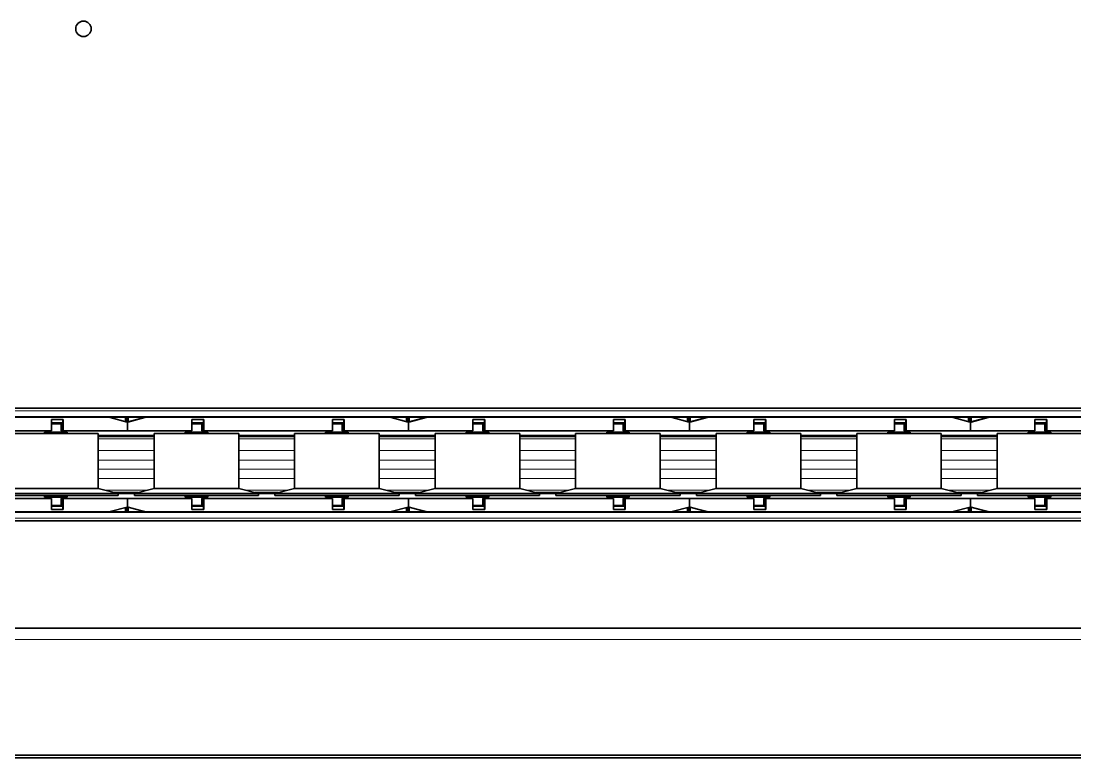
# Model space of a CAD drawing. Header units: inches. Extents: x 185496 to 352137, y 107182 to 179410.
# Drawn here: x 244592 to 244965.6, y 154824 to 155085.2 of the extents above; entities that cross this region are included whole.
import ezdxf

# ---------------------------------------------------------------- set-up
doc = ezdxf.new("R2010")
doc.units = ezdxf.units.IN
doc.header["$MEASUREMENT"] = 0

# ---------------------------------------------------------------- blocks, each defined once
blk = doc.blocks.new('liaojia')
at = {"color": 7, "lineweight": 35}
for p, q in [((800186.27, -280753.72), (800186.27, -279353.72)), ((800187.27, -280753.72), (800187.27, -279353.72)), ((800186.27, -280708.72), (800186.27, -279398.72)), ((800063.27, -279446.99), (800063.27, -280642.43)), ((800066.47, -279446.92), (800066.47, -280642.36)), ((800063.27, -279449.31), (800063.27, -280642.59)), ((800141.27, -280708.72), (800141.27, -279448.77)), ((800103.27, -279464.13), (800103.27, -280642.43))]:
    blk.add_line(p, q, dxfattribs=at)
at = {"color": 7, "lineweight": 13}
for p, q in [((800064.27, -279446.91), (800064.27, -280642.34)), ((800066.27, -279446.91), (800066.27, -280642.34)), ((800145.27, -280708.72), (800145.27, -279448.77)), ((800100.27, -279465.13), (800100.27, -280642.34)), ((800102.27, -279465.13), (800102.27, -280642.34))]:
    blk.add_line(p, q, dxfattribs=at)
at = {"color": 7, "lineweight": 35, "ltscale": 0.212965}
for p, q in [((800066.47, -280051.84), (800066.47, -280137.03)), ((800100.07, -280137.03), (800100.07, -280051.84)), ((800066.47, -280151.46), (800066.47, -280236.65)), ((800100.07, -280236.65), (800100.07, -280151.46)), ((800066.47, -280251.08), (800066.47, -280336.27)), ((800100.07, -280336.27), (800100.07, -280251.08)), ((800066.47, -280350.7), (800066.47, -280435.89)), ((800100.07, -280435.89), (800100.07, -280350.7)), ((800066.47, -280450.32), (800066.47, -280535.51)), ((800100.07, -280535.51), (800100.07, -280450.32))]:
    blk.add_line(p, q, dxfattribs=at)
at = {"color": 7, "lineweight": 35, "ltscale": 0.114064}
for p, q in [((800071.27, -280071.62), (800071.27, -280117.25)), ((800095.27, -280117.25), (800095.27, -280071.62)), ((800071.27, -280171.24), (800071.27, -280216.87)), ((800095.27, -280216.87), (800095.27, -280171.24)), ((800071.27, -280270.86), (800071.27, -280316.49)), ((800095.27, -280316.49), (800095.27, -280270.86)), ((800071.27, -280370.48), (800071.27, -280416.11)), ((800095.27, -280416.11), (800095.27, -280370.48)), ((800071.27, -280470.1), (800071.27, -280515.73)), ((800095.27, -280515.73), (800095.27, -280470.1))]:
    blk.add_line(p, q, dxfattribs=at)
at = {"color": 7, "lineweight": 35, "ltscale": 0.050206}
for p, q in [((800093.47, -280117.9), (800093.47, -280097.82)), ((800094.27, -280117.9), (800094.27, -280097.82)), ((800093.47, -280217.52), (800093.47, -280197.44)), ((800094.27, -280217.52), (800094.27, -280197.44)), ((800093.47, -280317.14), (800093.47, -280297.06)), ((800094.27, -280317.14), (800094.27, -280297.06)), ((800093.47, -280416.76), (800093.47, -280396.67)), ((800094.27, -280416.76), (800094.27, -280396.67))]:
    blk.add_line(p, q, dxfattribs=at)
at = {"color": 7, "lineweight": 35, "ltscale": 0.034232}
for p, q in [((800072.27, -280104.82), (800072.27, -280118.51)), ((800091.73, -280118.51), (800091.73, -280104.82)), ((800072.27, -280154.63), (800072.27, -280168.32)), ((800091.73, -280168.32), (800091.73, -280154.63)), ((800072.27, -280204.44), (800072.27, -280218.13)), ((800091.73, -280218.13), (800091.73, -280204.44)), ((800072.27, -280254.25), (800072.27, -280267.94)), ((800091.73, -280267.94), (800091.73, -280254.25)), ((800072.27, -280304.06), (800072.27, -280317.75)), ((800091.73, -280317.75), (800091.73, -280304.06)), ((800072.27, -280353.87), (800072.27, -280367.56)), ((800091.73, -280367.56), (800091.73, -280353.87)), ((800072.27, -280403.67), (800072.27, -280417.37)), ((800091.73, -280417.37), (800091.73, -280403.67)), ((800072.27, -280453.48), (800072.27, -280467.18)), ((800091.73, -280467.18), (800091.73, -280453.48))]:
    blk.add_line(p, q, dxfattribs=at)
at = {"color": 7, "lineweight": 35, "ltscale": 0.009128}
for p, q in [((800071.77, -280115.82), (800071.77, -280119.47)), ((800094.77, -280119.47), (800094.77, -280115.82)), ((800071.77, -280169.28), (800071.77, -280165.63)), ((800094.77, -280165.63), (800094.77, -280169.28)), ((800071.77, -280268.9), (800071.77, -280265.25)), ((800094.77, -280265.25), (800094.77, -280268.9)), ((800071.77, -280368.52), (800071.77, -280364.87)), ((800094.77, -280364.87), (800094.77, -280368.52))]:
    blk.add_line(p, q, dxfattribs=at)
at = {"color": 7, "lineweight": 35, "ltscale": 0.00125}
for p, q in [((800072.27, -280115.82), (800071.77, -280115.82)), ((800094.77, -280115.82), (800094.27, -280115.82)), ((800071.77, -280117.82), (800071.27, -280117.82)), ((800095.27, -280117.82), (800094.77, -280117.82)), ((800071.77, -280121.82), (800071.27, -280121.82)), ((800095.27, -280121.82), (800094.77, -280121.82)), ((800072.27, -280123.82), (800071.77, -280123.82)), ((800094.77, -280123.82), (800094.27, -280123.82)), ((800071.77, -280167.63), (800071.27, -280167.63)), ((800072.27, -280165.63), (800071.77, -280165.63)), ((800094.77, -280165.63), (800094.27, -280165.63)), ((800095.27, -280167.63), (800094.77, -280167.63)), ((800071.77, -280171.63), (800071.27, -280171.63)), ((800095.27, -280171.63), (800094.77, -280171.63)), ((800072.27, -280173.63), (800071.77, -280173.63)), ((800094.77, -280173.63), (800094.27, -280173.63)), ((800072.27, -280215.44), (800071.77, -280215.44)), ((800094.77, -280215.44), (800094.27, -280215.44)), ((800071.77, -280217.44), (800071.27, -280217.44)), ((800095.27, -280217.44), (800094.77, -280217.44)), ((800071.77, -280221.44), (800071.27, -280221.44)), ((800072.27, -280223.44), (800071.77, -280223.44)), ((800094.77, -280223.44), (800094.27, -280223.44)), ((800095.27, -280221.44), (800094.77, -280221.44)), ((800072.27, -280265.25), (800071.77, -280265.25)), ((800094.77, -280265.25), (800094.27, -280265.25)), ((800071.77, -280267.25), (800071.27, -280267.25)), ((800095.27, -280267.25), (800094.77, -280267.25)), ((800071.77, -280271.25), (800071.27, -280271.25)), ((800095.27, -280271.25), (800094.77, -280271.25)), ((800072.27, -280273.25), (800071.77, -280273.25)), ((800094.77, -280273.25), (800094.27, -280273.25)), ((800071.77, -280317.06), (800071.27, -280317.06)), ((800072.27, -280315.06), (800071.77, -280315.06)), ((800094.77, -280315.06), (800094.27, -280315.06)), ((800095.27, -280317.06), (800094.77, -280317.06)), ((800071.77, -280321.06), (800071.27, -280321.06)), ((800095.27, -280321.06), (800094.77, -280321.06)), ((800072.27, -280323.06), (800071.77, -280323.06)), ((800094.77, -280323.06), (800094.27, -280323.06)), ((800072.27, -280364.87), (800071.77, -280364.87)), ((800094.77, -280364.87), (800094.27, -280364.87)), ((800071.77, -280366.87), (800071.27, -280366.87)), ((800095.27, -280366.87), (800094.77, -280366.87)), ((800071.77, -280370.87), (800071.27, -280370.87)), ((800072.27, -280372.87), (800071.77, -280372.87)), ((800094.77, -280372.87), (800094.27, -280372.87)), ((800095.27, -280370.87), (800094.77, -280370.87)), ((800072.27, -280414.67), (800071.77, -280414.67)), ((800094.77, -280414.67), (800094.27, -280414.67)), ((800071.77, -280416.67), (800071.27, -280416.67)), ((800095.27, -280416.67), (800094.77, -280416.67)), ((800071.77, -280420.67), (800071.27, -280420.67)), ((800095.27, -280420.67), (800094.77, -280420.67)), ((800072.27, -280422.67), (800071.77, -280422.67)), ((800094.77, -280422.67), (800094.27, -280422.67)), ((800071.77, -280466.48), (800071.27, -280466.48)), ((800072.27, -280464.48), (800071.77, -280464.48)), ((800094.77, -280464.48), (800094.27, -280464.48)), ((800095.27, -280466.48), (800094.77, -280466.48)), ((800071.77, -280470.48), (800071.27, -280470.48)), ((800095.27, -280470.48), (800094.77, -280470.48)), ((800072.27, -280472.48), (800071.77, -280472.48)), ((800094.77, -280472.48), (800094.27, -280472.48))]:
    blk.add_line(p, q, dxfattribs=at)
at = {"color": 7, "lineweight": 35, "ltscale": 0.01046}
for p, q in [((800067.31, -280121.43), (800067.31, -280117.25)), ((800099.24, -280117.25), (800099.24, -280121.43)), ((800067.31, -280171.24), (800067.31, -280167.06)), ((800099.24, -280167.06), (800099.24, -280171.24)), ((800067.31, -280221.05), (800067.31, -280216.87)), ((800099.24, -280216.87), (800099.24, -280221.05)), ((800067.31, -280270.86), (800067.31, -280266.68)), ((800099.24, -280266.68), (800099.24, -280270.86)), ((800067.31, -280320.67), (800067.31, -280316.49)), ((800099.24, -280316.49), (800099.24, -280320.67)), ((800067.31, -280370.48), (800067.31, -280366.3)), ((800099.24, -280366.3), (800099.24, -280370.48)), ((800067.31, -280420.29), (800067.31, -280416.11)), ((800099.24, -280416.11), (800099.24, -280420.29)), ((800067.31, -280470.1), (800067.31, -280465.92)), ((800099.24, -280465.92), (800099.24, -280470.1))]:
    blk.add_line(p, q, dxfattribs=at)
at = {"color": 7, "lineweight": 35, "ltscale": 0.009914}
for p, q in [((800067.31, -280117.25), (800071.27, -280117.25)), ((800095.27, -280117.25), (800099.24, -280117.25)), ((800071.27, -280121.43), (800067.31, -280121.43)), ((800099.24, -280121.43), (800095.27, -280121.43)), ((800067.31, -280167.06), (800071.27, -280167.06)), ((800095.27, -280167.06), (800099.24, -280167.06)), ((800071.27, -280171.24), (800067.31, -280171.24)), ((800099.24, -280171.24), (800095.27, -280171.24)), ((800067.31, -280216.87), (800071.27, -280216.87)), ((800095.27, -280216.87), (800099.24, -280216.87)), ((800071.27, -280221.05), (800067.31, -280221.05)), ((800099.24, -280221.05), (800095.27, -280221.05)), ((800067.31, -280266.68), (800071.27, -280266.68)), ((800095.27, -280266.68), (800099.24, -280266.68)), ((800071.27, -280270.86), (800067.31, -280270.86)), ((800099.24, -280270.86), (800095.27, -280270.86)), ((800067.31, -280316.49), (800071.27, -280316.49)), ((800095.27, -280316.49), (800099.24, -280316.49)), ((800071.27, -280320.67), (800067.31, -280320.67)), ((800099.24, -280320.67), (800095.27, -280320.67)), ((800067.31, -280366.3), (800071.27, -280366.3)), ((800095.27, -280366.3), (800099.24, -280366.3)), ((800071.27, -280370.48), (800067.31, -280370.48)), ((800099.24, -280370.48), (800095.27, -280370.48)), ((800067.31, -280416.11), (800071.27, -280416.11)), ((800095.27, -280416.11), (800099.24, -280416.11)), ((800071.27, -280420.29), (800067.31, -280420.29)), ((800099.24, -280420.29), (800095.27, -280420.29)), ((800067.31, -280465.92), (800071.27, -280465.92)), ((800095.27, -280465.92), (800099.24, -280465.92)), ((800071.27, -280470.1), (800067.31, -280470.1)), ((800099.24, -280470.1), (800095.27, -280470.1))]:
    blk.add_line(p, q, dxfattribs=at)
at = {"color": 7, "lineweight": 35, "ltscale": 0.002965}
for p, q in [((800068.47, -280117.47), (800067.31, -280117.25)), ((800099.24, -280117.25), (800098.07, -280117.47)), ((800068.47, -280167.28), (800067.31, -280167.06)), ((800099.24, -280167.06), (800098.07, -280167.28)), ((800068.47, -280217.09), (800067.31, -280216.87)), ((800099.24, -280216.87), (800098.07, -280217.09)), ((800068.47, -280266.9), (800067.31, -280266.68)), ((800099.24, -280266.68), (800098.07, -280266.9)), ((800068.47, -280316.71), (800067.31, -280316.49)), ((800099.24, -280316.49), (800098.07, -280316.71)), ((800068.47, -280366.52), (800067.31, -280366.3)), ((800099.24, -280366.3), (800098.07, -280366.52)), ((800068.47, -280416.33), (800067.31, -280416.11)), ((800099.24, -280416.11), (800098.07, -280416.33)), ((800068.47, -280466.14), (800067.31, -280465.92)), ((800099.24, -280465.92), (800098.07, -280466.14))]:
    blk.add_line(p, q, dxfattribs=at)
at = {"color": 7, "lineweight": 35, "ltscale": 0.007}
for p, q in [((800068.47, -280117.47), (800071.27, -280117.47)), ((800098.07, -280117.47), (800095.27, -280117.47)), ((800068.47, -280167.28), (800071.27, -280167.28)), ((800095.27, -280167.28), (800098.07, -280167.28)), ((800068.47, -280217.09), (800071.27, -280217.09)), ((800098.07, -280217.09), (800095.27, -280217.09)), ((800068.47, -280266.9), (800071.27, -280266.9)), ((800095.27, -280266.9), (800098.07, -280266.9)), ((800068.47, -280316.71), (800071.27, -280316.71)), ((800098.07, -280316.71), (800095.27, -280316.71)), ((800068.47, -280366.52), (800071.27, -280366.52)), ((800095.27, -280366.52), (800098.07, -280366.52)), ((800068.47, -280416.33), (800071.27, -280416.33)), ((800098.07, -280416.33), (800095.27, -280416.33)), ((800068.47, -280466.14), (800071.27, -280466.14)), ((800095.27, -280466.14), (800098.07, -280466.14))]:
    blk.add_line(p, q, dxfattribs=at)
at = {"color": 7, "lineweight": 35, "ltscale": 0.009915}
for p, q in [((800068.47, -280121.43), (800068.47, -280117.47)), ((800098.07, -280117.47), (800098.07, -280121.43)), ((800068.47, -280167.28), (800068.47, -280171.24)), ((800098.07, -280171.24), (800098.07, -280167.28)), ((800068.47, -280221.05), (800068.47, -280217.09)), ((800098.07, -280217.09), (800098.07, -280221.05)), ((800068.47, -280266.9), (800068.47, -280270.86)), ((800098.07, -280270.86), (800098.07, -280266.9)), ((800068.47, -280320.67), (800068.47, -280316.71)), ((800098.07, -280316.71), (800098.07, -280320.67)), ((800068.47, -280366.52), (800068.47, -280370.48)), ((800098.07, -280370.48), (800098.07, -280366.52)), ((800068.47, -280420.29), (800068.47, -280416.33)), ((800098.07, -280416.33), (800098.07, -280420.29)), ((800068.47, -280466.14), (800068.47, -280470.1)), ((800098.07, -280470.1), (800098.07, -280466.14))]:
    blk.add_line(p, q, dxfattribs=at)
at = {"color": 7, "lineweight": 35, "ltscale": 0.000749969}
for p, q in [((800068.47, -280117.93), (800068.77, -280117.93)), ((800097.77, -280117.93), (800098.07, -280117.93)), ((800068.77, -280167.74), (800068.47, -280167.74)), ((800097.77, -280167.74), (800098.07, -280167.74)), ((800068.47, -280217.55), (800068.77, -280217.55)), ((800097.77, -280217.55), (800098.07, -280217.55)), ((800068.77, -280267.36), (800068.47, -280267.36)), ((800097.77, -280267.36), (800098.07, -280267.36)), ((800068.47, -280317.17), (800068.77, -280317.17)), ((800097.77, -280317.17), (800098.07, -280317.17)), ((800068.77, -280366.98), (800068.47, -280366.98)), ((800097.77, -280366.98), (800098.07, -280366.98)), ((800068.47, -280416.79), (800068.77, -280416.79)), ((800097.77, -280416.79), (800098.07, -280416.79)), ((800068.77, -280466.59), (800068.47, -280466.59)), ((800097.77, -280466.59), (800098.07, -280466.59))]:
    blk.add_line(p, q, dxfattribs=at)
at = {"color": 7, "lineweight": 35, "ltscale": 0.00625}
for p, q in [((800071.27, -280117.93), (800068.77, -280117.93)), ((800097.77, -280117.93), (800095.27, -280117.93)), ((800071.27, -280167.74), (800068.77, -280167.74)), ((800097.77, -280167.74), (800095.27, -280167.74)), ((800071.27, -280217.55), (800068.77, -280217.55)), ((800097.77, -280217.55), (800095.27, -280217.55)), ((800071.27, -280267.36), (800068.77, -280267.36)), ((800097.77, -280267.36), (800095.27, -280267.36)), ((800071.27, -280317.17), (800068.77, -280317.17)), ((800097.77, -280317.17), (800095.27, -280317.17)), ((800071.27, -280366.98), (800068.77, -280366.98)), ((800097.77, -280366.98), (800095.27, -280366.98)), ((800071.27, -280416.79), (800068.77, -280416.79)), ((800097.77, -280416.79), (800095.27, -280416.79)), ((800071.27, -280466.59), (800068.77, -280466.59)), ((800097.77, -280466.59), (800095.27, -280466.59))]:
    blk.add_line(p, q, dxfattribs=at)
at = {"color": 7, "lineweight": 35, "ltscale": 0.004289}
for p, q in [((800068.77, -280119.64), (800068.77, -280117.93)), ((800097.77, -280117.93), (800097.77, -280119.64)), ((800068.77, -280169.45), (800068.77, -280167.74)), ((800097.77, -280167.74), (800097.77, -280169.45)), ((800068.77, -280219.26), (800068.77, -280217.55)), ((800097.77, -280217.55), (800097.77, -280219.26)), ((800068.77, -280269.07), (800068.77, -280267.36)), ((800097.77, -280267.36), (800097.77, -280269.07)), ((800068.77, -280318.88), (800068.77, -280317.17)), ((800097.77, -280317.17), (800097.77, -280318.88)), ((800068.77, -280368.69), (800068.77, -280366.98)), ((800097.77, -280366.98), (800097.77, -280368.69)), ((800068.77, -280418.5), (800068.77, -280416.79)), ((800097.77, -280416.79), (800097.77, -280418.5)), ((800068.77, -280468.31), (800068.77, -280466.59)), ((800097.77, -280466.59), (800097.77, -280468.31))]:
    blk.add_line(p, q, dxfattribs=at)
at = {"color": 7, "lineweight": 35, "ltscale": 0.004478}
for p, q in [((800068.77, -280121.43), (800068.77, -280119.64)), ((800097.77, -280119.64), (800097.77, -280121.43)), ((800068.77, -280171.24), (800068.77, -280169.45)), ((800097.77, -280169.45), (800097.77, -280171.24)), ((800068.77, -280221.05), (800068.77, -280219.26)), ((800097.77, -280219.26), (800097.77, -280221.05)), ((800068.77, -280270.86), (800068.77, -280269.07)), ((800097.77, -280269.07), (800097.77, -280270.86)), ((800068.77, -280320.67), (800068.77, -280318.88)), ((800097.77, -280318.88), (800097.77, -280320.67)), ((800068.77, -280370.48), (800068.77, -280368.69)), ((800097.77, -280368.69), (800097.77, -280370.48)), ((800068.77, -280420.29), (800068.77, -280418.5)), ((800097.77, -280418.5), (800097.77, -280420.29)), ((800068.77, -280470.1), (800068.77, -280468.31)), ((800097.77, -280468.31), (800097.77, -280470.1))]:
    blk.add_line(p, q, dxfattribs=at)
at = {"color": 7, "lineweight": 35, "ltscale": 0.000555229}
for p, q in [((800071.27, -280117.25), (800071.27, -280117.47)), ((800095.27, -280117.47), (800095.27, -280117.25)), ((800071.27, -280266.68), (800071.27, -280266.9)), ((800095.27, -280266.9), (800095.27, -280266.68)), ((800071.27, -280316.49), (800071.27, -280316.71)), ((800095.27, -280316.71), (800095.27, -280316.49)), ((800071.27, -280416.11), (800071.27, -280416.33)), ((800095.27, -280416.33), (800095.27, -280416.11)), ((800071.27, -280465.92), (800071.27, -280466.14)), ((800095.27, -280466.14), (800095.27, -280465.92))]:
    blk.add_line(p, q, dxfattribs=at)
at = {"color": 7, "lineweight": 35, "ltscale": 0.001138}
for p, q in [((800071.27, -280117.47), (800071.27, -280117.93)), ((800095.27, -280117.93), (800095.27, -280117.47)), ((800071.27, -280167.28), (800071.27, -280167.74)), ((800095.27, -280167.74), (800095.27, -280167.28)), ((800071.27, -280217.09), (800071.27, -280217.55)), ((800095.27, -280217.55), (800095.27, -280217.09)), ((800071.27, -280266.9), (800071.27, -280267.36)), ((800095.27, -280267.36), (800095.27, -280266.9)), ((800071.27, -280316.71), (800071.27, -280317.17)), ((800095.27, -280317.17), (800095.27, -280316.71)), ((800071.27, -280366.52), (800071.27, -280366.98)), ((800095.27, -280366.98), (800095.27, -280366.52)), ((800071.27, -280416.33), (800071.27, -280416.79)), ((800095.27, -280416.79), (800095.27, -280416.33)), ((800071.27, -280466.14), (800071.27, -280466.59)), ((800095.27, -280466.59), (800095.27, -280466.14))]:
    blk.add_line(p, q, dxfattribs=at)
at = {"color": 7, "lineweight": 35, "ltscale": 0.010872}
for p, q in [((800071.77, -280119.47), (800071.77, -280123.82)), ((800094.77, -280123.82), (800094.77, -280119.47)), ((800071.77, -280173.63), (800071.77, -280169.28)), ((800094.77, -280169.28), (800094.77, -280173.63)), ((800071.77, -280219.09), (800071.77, -280223.44)), ((800094.77, -280223.44), (800094.77, -280219.09)), ((800071.77, -280273.25), (800071.77, -280268.9)), ((800094.77, -280268.9), (800094.77, -280273.25)), ((800071.77, -280318.71), (800071.77, -280323.06)), ((800094.77, -280323.06), (800094.77, -280318.71)), ((800071.77, -280372.87), (800071.77, -280368.52)), ((800094.77, -280368.52), (800094.77, -280372.87)), ((800071.77, -280418.33), (800071.77, -280422.67)), ((800094.77, -280422.67), (800094.77, -280418.33)), ((800071.77, -280472.48), (800071.77, -280468.14)), ((800094.77, -280468.14), (800094.77, -280472.48))]:
    blk.add_line(p, q, dxfattribs=at)
at = {"color": 7, "lineweight": 35, "ltscale": 0.040768}
for p, q in [((800072.27, -280134.82), (800072.27, -280118.51)), ((800091.73, -280134.82), (800091.73, -280118.51)), ((800072.27, -280168.32), (800072.27, -280184.63)), ((800091.73, -280184.63), (800091.73, -280168.32)), ((800072.27, -280218.13), (800072.27, -280234.44)), ((800091.73, -280234.44), (800091.73, -280218.13)), ((800072.27, -280267.94), (800072.27, -280284.25)), ((800091.73, -280284.25), (800091.73, -280267.94)), ((800072.27, -280317.75), (800072.27, -280334.06)), ((800091.73, -280334.06), (800091.73, -280317.75)), ((800072.27, -280367.56), (800072.27, -280383.87)), ((800091.73, -280383.87), (800091.73, -280367.56)), ((800072.27, -280433.67), (800072.27, -280417.37)), ((800091.73, -280433.67), (800091.73, -280417.37)), ((800072.27, -280483.48), (800072.27, -280467.18)), ((800091.73, -280483.48), (800091.73, -280467.18))]:
    blk.add_line(p, q, dxfattribs=at)
at = {"color": 7, "lineweight": 35, "ltscale": 0.059794}
for p, q in [((800093.47, -280141.82), (800093.47, -280117.9)), ((800094.27, -280141.82), (800094.27, -280117.9)), ((800093.47, -280241.44), (800093.47, -280217.52)), ((800094.27, -280241.44), (800094.27, -280217.52)), ((800093.47, -280341.06), (800093.47, -280317.14)), ((800094.27, -280341.06), (800094.27, -280317.14)), ((800093.47, -280440.67), (800093.47, -280416.76)), ((800094.27, -280440.67), (800094.27, -280416.76))]:
    blk.add_line(p, q, dxfattribs=at)
at = {"color": 7, "lineweight": 35, "ltscale": 0.057032}
for p, q in [((800071.27, -280121.43), (800071.27, -280144.25)), ((800095.27, -280144.25), (800095.27, -280121.43)), ((800071.27, -280144.25), (800071.27, -280167.06)), ((800095.27, -280167.06), (800095.27, -280144.25)), ((800071.27, -280221.05), (800071.27, -280243.87)), ((800095.27, -280243.87), (800095.27, -280221.05)), ((800071.27, -280243.87), (800071.27, -280266.68)), ((800095.27, -280266.68), (800095.27, -280243.87)), ((800071.27, -280320.67), (800071.27, -280343.49)), ((800095.27, -280343.49), (800095.27, -280320.67)), ((800071.27, -280343.49), (800071.27, -280366.3)), ((800095.27, -280366.3), (800095.27, -280343.49)), ((800071.27, -280420.29), (800071.27, -280443.1)), ((800095.27, -280443.1), (800095.27, -280420.29)), ((800071.27, -280443.1), (800071.27, -280465.92)), ((800095.27, -280465.92), (800095.27, -280443.1))]:
    blk.add_line(p, q, dxfattribs=at)
at = {"color": 7, "lineweight": 35, "ltscale": 0.048637}
for p, q in [((800091.73, -280134.82), (800072.27, -280134.82)), ((800091.73, -280154.63), (800072.27, -280154.63)), ((800091.73, -280184.63), (800072.27, -280184.63)), ((800091.73, -280204.44), (800072.27, -280204.44)), ((800091.73, -280234.44), (800072.27, -280234.44)), ((800091.73, -280254.25), (800072.27, -280254.25)), ((800091.73, -280284.25), (800072.27, -280284.25)), ((800091.73, -280304.06), (800072.27, -280304.06)), ((800091.73, -280334.06), (800072.27, -280334.06)), ((800091.73, -280353.87), (800072.27, -280353.87)), ((800091.73, -280383.87), (800072.27, -280383.87)), ((800091.73, -280403.67), (800072.27, -280403.67)), ((800091.73, -280433.67), (800072.27, -280433.67)), ((800091.73, -280453.48), (800072.27, -280453.48))]:
    blk.add_line(p, q, dxfattribs=at)
at = {"color": 7, "lineweight": 13, "ltscale": 0.049524}
for p, q in [((800072.87, -280134.82), (800072.87, -280154.63)), ((800074.19, -280134.82), (800074.19, -280154.63)), ((800078.31, -280134.82), (800078.31, -280154.63)), ((800081.67, -280134.82), (800081.67, -280154.63)), ((800084.88, -280134.82), (800084.88, -280154.63)), ((800088.24, -280134.82), (800088.24, -280154.63)), ((800072.87, -280184.63), (800072.87, -280204.44)), ((800074.19, -280184.63), (800074.19, -280204.44)), ((800078.31, -280184.63), (800078.31, -280204.44)), ((800081.67, -280184.63), (800081.67, -280204.44)), ((800084.88, -280184.63), (800084.88, -280204.44)), ((800088.24, -280184.63), (800088.24, -280204.44)), ((800072.87, -280234.44), (800072.87, -280254.25)), ((800074.19, -280234.44), (800074.19, -280254.25)), ((800078.31, -280234.44), (800078.31, -280254.25)), ((800081.67, -280234.44), (800081.67, -280254.25)), ((800084.88, -280234.44), (800084.88, -280254.25)), ((800088.24, -280234.44), (800088.24, -280254.25)), ((800072.87, -280284.25), (800072.87, -280304.06)), ((800074.19, -280284.25), (800074.19, -280304.06)), ((800078.31, -280284.25), (800078.31, -280304.06)), ((800081.67, -280284.25), (800081.67, -280304.06)), ((800084.88, -280284.25), (800084.88, -280304.06)), ((800088.24, -280284.25), (800088.24, -280304.06)), ((800072.87, -280334.06), (800072.87, -280353.87)), ((800074.19, -280334.06), (800074.19, -280353.87)), ((800078.31, -280334.06), (800078.31, -280353.87)), ((800081.67, -280334.06), (800081.67, -280353.87)), ((800084.88, -280334.06), (800084.88, -280353.87)), ((800088.24, -280334.06), (800088.24, -280353.87)), ((800072.87, -280383.87), (800072.87, -280403.67)), ((800074.19, -280383.87), (800074.19, -280403.67)), ((800078.31, -280383.87), (800078.31, -280403.67)), ((800081.67, -280383.87), (800081.67, -280403.67)), ((800084.88, -280383.87), (800084.88, -280403.67)), ((800088.24, -280383.87), (800088.24, -280403.67)), ((800072.87, -280433.67), (800072.87, -280453.48)), ((800074.19, -280433.67), (800074.19, -280453.48)), ((800078.31, -280433.67), (800078.31, -280453.48)), ((800081.67, -280433.67), (800081.67, -280453.48)), ((800084.88, -280433.67), (800084.88, -280453.48)), ((800088.24, -280433.67), (800088.24, -280453.48))]:
    blk.add_line(p, q, dxfattribs=at)
at = {"color": 7, "lineweight": 35, "ltscale": 0.049524}
for p, q in [((800073.37, -280134.82), (800073.37, -280154.63)), ((800073.37, -280184.63), (800073.37, -280204.44)), ((800073.37, -280234.44), (800073.37, -280254.25)), ((800073.37, -280284.25), (800073.37, -280304.06)), ((800073.37, -280334.06), (800073.37, -280353.87)), ((800073.37, -280383.87), (800073.37, -280403.67)), ((800073.37, -280433.67), (800073.37, -280453.48))]:
    blk.add_line(p, q, dxfattribs=at)
at = {"color": 7, "lineweight": 35, "ltscale": 0.018036}
for p, q in [((800091.73, -280134.82), (800093.47, -280141.82)), ((800091.73, -280154.63), (800093.47, -280147.63)), ((800091.73, -280184.63), (800093.47, -280191.63)), ((800091.73, -280204.44), (800093.47, -280197.44)), ((800091.73, -280234.44), (800093.47, -280241.44)), ((800091.73, -280254.25), (800093.47, -280247.25)), ((800091.73, -280284.25), (800093.47, -280291.25)), ((800091.73, -280304.06), (800093.47, -280297.06)), ((800091.73, -280334.06), (800093.47, -280341.06)), ((800091.73, -280353.87), (800093.47, -280346.87)), ((800091.73, -280383.87), (800093.47, -280390.87)), ((800091.73, -280403.67), (800093.47, -280396.67)), ((800091.73, -280433.67), (800093.47, -280440.67)), ((800091.73, -280453.48), (800093.47, -280446.48))]:
    blk.add_line(p, q, dxfattribs=at)
at = {"color": 7, "lineweight": 35, "ltscale": 4.15802e-05}
blk.add_line((800066.47, -280137.03), (800066.47, -280137.05), dxfattribs=at)
at = {"color": 7, "lineweight": 35, "ltscale": 0.015631}
for p, q in [((800066.61, -280138.06), (800068.23, -280144.1)), ((800098.31, -280144.1), (800099.94, -280138.06)), ((800068.23, -280144.39), (800066.61, -280150.43)), ((800099.94, -280150.43), (800098.31, -280144.39)), ((800066.61, -280237.68), (800068.23, -280243.72)), ((800098.31, -280243.72), (800099.94, -280237.68)), ((800068.23, -280244.01), (800066.61, -280250.05)), ((800099.94, -280250.05), (800098.31, -280244.01)), ((800066.61, -280337.3), (800068.23, -280343.34)), ((800098.31, -280343.34), (800099.94, -280337.3)), ((800068.23, -280343.63), (800066.61, -280349.67)), ((800099.94, -280349.67), (800098.31, -280343.63)), ((800066.61, -280436.92), (800068.23, -280442.96)), ((800098.31, -280442.96), (800099.94, -280436.92)), ((800068.23, -280443.25), (800066.61, -280449.29)), ((800099.94, -280449.29), (800098.31, -280443.25))]:
    blk.add_line(p, q, dxfattribs=at)
at = {"color": 7, "lineweight": 13, "ltscale": 0.000675392}
for p, q in [((800066.61, -280138.33), (800066.61, -280138.06)), ((800099.94, -280138.06), (800099.94, -280138.33)), ((800066.61, -280237.95), (800066.61, -280237.68)), ((800099.94, -280237.68), (800099.94, -280237.95)), ((800066.61, -280437.19), (800066.61, -280436.92)), ((800099.94, -280436.92), (800099.94, -280437.19))]:
    blk.add_line(p, q, dxfattribs=at)
at = {"color": 7, "lineweight": 35, "ltscale": 0.014723}
for p, q in [((800068.14, -280144.02), (800066.61, -280138.33)), ((800099.94, -280138.33), (800098.41, -280144.02))]:
    blk.add_line(p, q, dxfattribs=at)
at = {"color": 7, "lineweight": 13, "ltscale": 0.036825}
for p, q in [((800092.36, -280137.36), (800092.36, -280152.09)), ((800092.36, -280187.17), (800092.36, -280201.9)), ((800092.36, -280236.98), (800092.36, -280251.71)), ((800092.36, -280286.79), (800092.36, -280301.52)), ((800092.36, -280336.6), (800092.36, -280351.33)), ((800092.36, -280386.4), (800092.36, -280401.13)), ((800092.36, -280436.21), (800092.36, -280450.94))]:
    blk.add_line(p, q, dxfattribs=at)
at = {"color": 7, "lineweight": 35, "ltscale": 0.000675392}
for p, q in [((800100.07, -280137.3), (800100.07, -280137.03)), ((800100.07, -280436.16), (800100.07, -280435.89))]:
    blk.add_line(p, q, dxfattribs=at)
at = {"color": 7, "lineweight": 35, "ltscale": 0.036052}
for p, q in [((800100.07, -280137.04), (800100.07, -280151.46)), ((800100.07, -280236.66), (800100.07, -280251.08)), ((800100.07, -280336.28), (800100.07, -280350.7)), ((800100.07, -280435.9), (800100.07, -280450.32))]:
    blk.add_line(p, q, dxfattribs=at)
at = {"color": 7, "lineweight": 35, "ltscale": 0.020541}
for p, q in [((800093.17, -280140.61), (800093.17, -280148.83)), ((800093.17, -280190.42), (800093.17, -280198.64)), ((800093.17, -280240.23), (800093.17, -280248.45)), ((800093.17, -280290.04), (800093.17, -280298.26)), ((800093.17, -280339.85), (800093.17, -280348.07)), ((800093.17, -280389.66), (800093.17, -280397.88)), ((800093.17, -280439.47), (800093.17, -280447.69))]:
    blk.add_line(p, q, dxfattribs=at)
at = {"color": 7, "lineweight": 35, "ltscale": 0.002}
for p, q in [((800094.27, -280141.82), (800093.47, -280141.82)), ((800094.27, -280147.63), (800093.47, -280147.63)), ((800094.27, -280191.63), (800093.47, -280191.63)), ((800094.27, -280197.44), (800093.47, -280197.44)), ((800094.27, -280241.44), (800093.47, -280241.44)), ((800094.27, -280247.25), (800093.47, -280247.25)), ((800094.27, -280291.25), (800093.47, -280291.25)), ((800094.27, -280297.06), (800093.47, -280297.06)), ((800094.27, -280341.06), (800093.47, -280341.06)), ((800094.27, -280346.87), (800093.47, -280346.87)), ((800094.27, -280390.87), (800093.47, -280390.87)), ((800094.27, -280396.67), (800093.47, -280396.67)), ((800094.27, -280440.67), (800093.47, -280440.67)), ((800094.27, -280446.48), (800093.47, -280446.48))]:
    blk.add_line(p, q, dxfattribs=at)
at = {"color": 7, "lineweight": 13, "ltscale": 0.014524}
for p, q in [((800093.67, -280141.82), (800093.67, -280147.63)), ((800093.67, -280191.63), (800093.67, -280197.44)), ((800093.67, -280241.44), (800093.67, -280247.25)), ((800093.67, -280291.25), (800093.67, -280297.06)), ((800093.67, -280341.06), (800093.67, -280346.87)), ((800093.67, -280390.87), (800093.67, -280396.67)), ((800093.67, -280440.67), (800093.67, -280446.48))]:
    blk.add_line(p, q, dxfattribs=at)
at = {"color": 7, "lineweight": 35, "ltscale": 0.000635438}
for p, q in [((800066.54, -280144.02), (800066.47, -280143.77)), ((800066.47, -280145.26), (800066.54, -280145.01)), ((800100.07, -280143.77), (800100.01, -280144.02)), ((800100.01, -280145.01), (800100.07, -280145.26)), ((800066.54, -280243.64), (800066.47, -280243.39)), ((800100.07, -280243.39), (800100.01, -280243.64)), ((800066.54, -280343.26), (800066.47, -280343.01)), ((800100.07, -280343.01), (800100.01, -280343.26)), ((800066.47, -280344.5), (800066.54, -280344.25)), ((800100.01, -280344.25), (800100.07, -280344.5)), ((800066.54, -280442.88), (800066.47, -280442.63)), ((800100.07, -280442.63), (800100.01, -280442.88))]:
    blk.add_line(p, q, dxfattribs=at)
at = {"color": 7, "lineweight": 35, "ltscale": 0.001135}
for p, q in [((800066.47, -280144.34), (800066.6, -280144.78)), ((800099.95, -280144.78), (800100.07, -280144.34)), ((800066.47, -280243.96), (800066.6, -280244.4)), ((800099.95, -280244.4), (800100.07, -280243.96)), ((800066.47, -280343.58), (800066.6, -280344.02)), ((800099.95, -280344.02), (800100.07, -280343.58)), ((800066.47, -280443.2), (800066.6, -280443.64)), ((800099.95, -280443.64), (800100.07, -280443.2))]:
    blk.add_line(p, q, dxfattribs=at)
at = {"color": 7, "lineweight": 35, "ltscale": 0.004}
for p, q in [((800066.54, -280144.02), (800068.14, -280144.02)), ((800098.41, -280144.02), (800100.01, -280144.02)), ((800066.54, -280243.64), (800068.14, -280243.64)), ((800098.41, -280243.64), (800100.01, -280243.64)), ((800066.54, -280343.26), (800068.14, -280343.26)), ((800098.41, -280343.26), (800100.01, -280343.26)), ((800066.54, -280442.88), (800068.14, -280442.88)), ((800098.41, -280442.88), (800100.01, -280442.88))]:
    blk.add_line(p, q, dxfattribs=at)
at = {"color": 7, "lineweight": 35, "ltscale": 0.000697327}
for p, q in [((800066.54, -280144.3), (800066.54, -280144.02)), ((800100.01, -280144.02), (800100.01, -280144.3)), ((800066.54, -280343.54), (800066.54, -280343.26)), ((800100.01, -280343.26), (800100.01, -280343.54))]:
    blk.add_line(p, q, dxfattribs=at)
at = {"color": 7, "lineweight": 35, "ltscale": 0.004222}
for p, q in [((800068.23, -280144.3), (800066.54, -280144.3)), ((800100.01, -280144.3), (800098.32, -280144.3)), ((800068.23, -280243.92), (800066.54, -280243.92)), ((800100.01, -280243.92), (800098.32, -280243.92)), ((800068.23, -280343.54), (800066.54, -280343.54)), ((800100.01, -280343.54), (800098.32, -280343.54)), ((800068.23, -280443.16), (800066.54, -280443.16)), ((800100.01, -280443.16), (800098.32, -280443.16))]:
    blk.add_line(p, q, dxfattribs=at)
at = {"color": 7, "lineweight": 35, "ltscale": 0.00129}
for p, q in [((800066.67, -280144.8), (800066.54, -280144.3)), ((800100.01, -280144.3), (800099.87, -280144.8)), ((800066.67, -280244.41), (800066.54, -280243.92)), ((800100.01, -280243.92), (800099.87, -280244.41)), ((800066.67, -280443.65), (800066.54, -280443.16)), ((800100.01, -280443.16), (800099.87, -280443.65))]:
    blk.add_line(p, q, dxfattribs=at)
at = {"color": 7, "lineweight": 35, "ltscale": 0.003818}
for p, q in [((800068.07, -280145.01), (800066.54, -280145.01)), ((800100.01, -280145.01), (800098.48, -280145.01)), ((800068.07, -280244.63), (800066.54, -280244.63)), ((800100.01, -280244.63), (800098.48, -280244.63)), ((800068.07, -280344.25), (800066.54, -280344.25)), ((800100.01, -280344.25), (800098.48, -280344.25)), ((800068.07, -280443.87), (800066.54, -280443.87)), ((800100.01, -280443.87), (800098.48, -280443.87))]:
    blk.add_line(p, q, dxfattribs=at)
at = {"color": 7, "lineweight": 13, "ltscale": 0.000175476}
for p, q in [((800066.6, -280144.71), (800066.6, -280144.78)), ((800099.95, -280144.71), (800099.95, -280144.78)), ((800066.6, -280244.33), (800066.6, -280244.4)), ((800099.95, -280244.33), (800099.95, -280244.4)), ((800066.6, -280343.95), (800066.6, -280344.02)), ((800099.95, -280343.95), (800099.95, -280344.02)), ((800066.6, -280443.57), (800066.6, -280443.64)), ((800099.95, -280443.57), (800099.95, -280443.64))]:
    blk.add_line(p, q, dxfattribs=at)
at = {"color": 7, "lineweight": 35, "ltscale": 0.000493763}
for p, q in [((800066.6, -280144.71), (800066.65, -280144.9)), ((800066.6, -280244.33), (800066.65, -280244.52)), ((800066.6, -280343.95), (800066.65, -280344.14)), ((800066.6, -280443.57), (800066.65, -280443.76))]:
    blk.add_line(p, q, dxfattribs=at)
at = {"color": 7, "lineweight": 35, "ltscale": 0.000567519}
for p, q in [((800066.62, -280145.01), (800066.67, -280144.8)), ((800066.62, -280244.63), (800066.67, -280244.41)), ((800066.62, -280443.87), (800066.67, -280443.65))]:
    blk.add_line(p, q, dxfattribs=at)
at = {"color": 7, "lineweight": 35, "ltscale": 0.00363}
for p, q in [((800066.67, -280144.8), (800068.13, -280144.8)), ((800068.13, -280144.8), (800066.67, -280144.8)), ((800066.67, -280244.41), (800068.13, -280244.41)), ((800068.13, -280244.41), (800066.67, -280244.41)), ((800066.67, -280344.03), (800068.13, -280344.03)), ((800068.13, -280344.03), (800066.67, -280344.03)), ((800066.67, -280443.65), (800068.13, -280443.65)), ((800068.13, -280443.65), (800066.67, -280443.65))]:
    blk.add_line(p, q, dxfattribs=at)
at = {"color": 7, "lineweight": 35, "ltscale": 0.000907211}
for p, q in [((800068.23, -280144.32), (800068.14, -280143.97)), ((800068.23, -280343.56), (800068.14, -280343.21))]:
    blk.add_line(p, q, dxfattribs=at)
at = {"color": 7, "lineweight": 35, "ltscale": 0.000130653}
for p, q in [((800068.14, -280144.02), (800068.14, -280143.97)), ((800098.41, -280143.97), (800098.41, -280144.02)), ((800068.14, -280243.64), (800068.14, -280243.59)), ((800098.41, -280243.59), (800098.41, -280243.64)), ((800068.14, -280343.26), (800068.14, -280343.21)), ((800098.41, -280343.21), (800098.41, -280343.26)), ((800068.14, -280442.88), (800068.14, -280442.82)), ((800098.41, -280442.82), (800098.41, -280442.88))]:
    blk.add_line(p, q, dxfattribs=at)
at = {"color": 7, "lineweight": 13, "ltscale": 0.000544739}
for p, q in [((800068.23, -280144.1), (800068.23, -280144.32)), ((800098.31, -280144.32), (800098.31, -280144.1)), ((800068.23, -280243.72), (800068.23, -280243.94)), ((800098.31, -280243.94), (800098.31, -280243.72)), ((800068.23, -280343.34), (800068.23, -280343.56)), ((800098.31, -280343.56), (800098.31, -280343.34)), ((800068.23, -280442.96), (800068.23, -280443.17)), ((800098.31, -280443.17), (800098.31, -280442.96))]:
    blk.add_line(p, q, dxfattribs=at)
at = {"color": 7, "lineweight": 35, "ltscale": 0.007116}
for p, q in [((800071.27, -280144.25), (800068.43, -280144.25)), ((800068.43, -280144.25), (800071.27, -280144.25)), ((800071.27, -280243.87), (800068.43, -280243.87)), ((800068.43, -280243.87), (800071.27, -280243.87)), ((800071.27, -280343.49), (800068.43, -280343.49)), ((800068.43, -280343.49), (800071.27, -280343.49)), ((800071.27, -280443.1), (800068.43, -280443.1)), ((800068.43, -280443.1), (800071.27, -280443.1))]:
    blk.add_line(p, q, dxfattribs=at)
at = {"color": 7, "lineweight": 35, "ltscale": 0.007117}
for p, q in [((800098.12, -280144.25), (800095.27, -280144.25)), ((800095.27, -280144.25), (800098.12, -280144.25)), ((800098.12, -280243.87), (800095.27, -280243.87)), ((800095.27, -280243.87), (800098.12, -280243.87)), ((800098.12, -280343.49), (800095.27, -280343.49)), ((800095.27, -280343.49), (800098.12, -280343.49)), ((800098.12, -280443.1), (800095.27, -280443.1)), ((800095.27, -280443.1), (800098.12, -280443.1))]:
    blk.add_line(p, q, dxfattribs=at)
at = {"color": 7, "lineweight": 35, "ltscale": 0.000544548}
blk.add_line((800095.27, -280144.46), (800095.27, -280144.25), dxfattribs=at)
at = {"color": 7, "lineweight": 35, "ltscale": 0.000828171}
blk.add_line((800095.27, -280144.8), (800095.27, -280144.46), dxfattribs=at)
at = {"color": 7, "lineweight": 35, "ltscale": 0.000522995}
for p, q in [((800095.27, -280145), (800095.27, -280144.8)), ((800095.27, -280244.62), (800095.27, -280244.41)), ((800095.27, -280443.86), (800095.27, -280443.65))]:
    blk.add_line(p, q, dxfattribs=at)
at = {"color": 7, "lineweight": 35, "ltscale": 0.000907112}
for p, q in [((800098.41, -280143.97), (800098.31, -280144.32)), ((800098.41, -280343.21), (800098.31, -280343.56))]:
    blk.add_line(p, q, dxfattribs=at)
at = {"color": 7, "lineweight": 35, "ltscale": 0.003631}
for p, q in [((800098.42, -280144.8), (800099.87, -280144.8)), ((800099.87, -280144.8), (800098.42, -280144.8)), ((800098.42, -280244.41), (800099.87, -280244.41)), ((800099.87, -280244.41), (800098.42, -280244.41)), ((800098.42, -280344.03), (800099.87, -280344.03)), ((800099.87, -280344.03), (800098.42, -280344.03)), ((800098.42, -280443.65), (800099.87, -280443.65)), ((800099.87, -280443.65), (800098.42, -280443.65))]:
    blk.add_line(p, q, dxfattribs=at)
at = {"color": 7, "lineweight": 35, "ltscale": 0.00056742}
for p, q in [((800099.87, -280144.8), (800099.93, -280145.01)), ((800099.87, -280244.41), (800099.93, -280244.63)), ((800099.87, -280443.65), (800099.93, -280443.87))]:
    blk.add_line(p, q, dxfattribs=at)
at = {"color": 7, "lineweight": 35, "ltscale": 0.000493862}
for p, q in [((800099.9, -280144.9), (800099.95, -280144.71)), ((800099.9, -280244.52), (800099.95, -280244.33)), ((800099.9, -280344.14), (800099.95, -280343.95)), ((800099.9, -280443.76), (800099.95, -280443.57))]:
    blk.add_line(p, q, dxfattribs=at)
at = {"color": 7, "lineweight": 35, "ltscale": 0.050207}
for p, q in [((800093.47, -280167.71), (800093.47, -280147.63)), ((800094.27, -280167.71), (800094.27, -280147.63)), ((800093.47, -280267.33), (800093.47, -280247.25)), ((800094.27, -280267.33), (800094.27, -280247.25)), ((800093.47, -280366.95), (800093.47, -280346.87)), ((800094.27, -280366.95), (800094.27, -280346.87)), ((800093.47, -280466.57), (800093.47, -280446.48)), ((800094.27, -280466.57), (800094.27, -280446.48))]:
    blk.add_line(p, q, dxfattribs=at)
at = {"color": 7, "lineweight": 35, "ltscale": 0.00055542}
for p, q in [((800071.27, -280167.06), (800071.27, -280167.28)), ((800095.27, -280167.28), (800095.27, -280167.06)), ((800071.27, -280216.87), (800071.27, -280217.09)), ((800095.27, -280217.09), (800095.27, -280216.87)), ((800071.27, -280366.3), (800071.27, -280366.52)), ((800095.27, -280366.52), (800095.27, -280366.3))]:
    blk.add_line(p, q, dxfattribs=at)
at = {"color": 7, "lineweight": 35, "ltscale": 0.059793}
for p, q in [((800093.47, -280191.63), (800093.47, -280167.71)), ((800094.27, -280191.63), (800094.27, -280167.71)), ((800093.47, -280291.25), (800093.47, -280267.33)), ((800094.27, -280291.25), (800094.27, -280267.33)), ((800093.47, -280390.87), (800093.47, -280366.95)), ((800094.27, -280390.87), (800094.27, -280366.95)), ((800093.47, -280490.48), (800093.47, -280466.57)), ((800094.27, -280490.48), (800094.27, -280466.57))]:
    blk.add_line(p, q, dxfattribs=at)
at = {"color": 7, "lineweight": 35, "ltscale": 0.009129}
for p, q in [((800071.77, -280215.44), (800071.77, -280219.09)), ((800094.77, -280219.09), (800094.77, -280215.44)), ((800071.77, -280315.06), (800071.77, -280318.71)), ((800094.77, -280318.71), (800094.77, -280315.06)), ((800071.77, -280414.67), (800071.77, -280418.33)), ((800094.77, -280418.33), (800094.77, -280414.67)), ((800071.77, -280468.14), (800071.77, -280464.48)), ((800094.77, -280464.48), (800094.77, -280468.14))]:
    blk.add_line(p, q, dxfattribs=at)
at = {"color": 7, "lineweight": 35, "ltscale": 4.17709e-05}
for p, q in [((800066.47, -280236.65), (800066.47, -280236.67)), ((800066.47, -280336.27), (800066.47, -280336.29)), ((800066.47, -280435.89), (800066.47, -280435.9))]:
    blk.add_line(p, q, dxfattribs=at)
at = {"color": 7, "lineweight": 35, "ltscale": 0.014724}
for p, q in [((800068.14, -280243.64), (800066.61, -280237.95)), ((800099.94, -280237.95), (800098.41, -280243.64)), ((800068.14, -280343.26), (800066.61, -280337.57)), ((800099.94, -280337.57), (800098.41, -280343.26)), ((800068.14, -280442.88), (800066.61, -280437.19)), ((800099.94, -280437.19), (800098.41, -280442.88))]:
    blk.add_line(p, q, dxfattribs=at)
at = {"color": 7, "lineweight": 35, "ltscale": 0.000675583}
for p, q in [((800100.07, -280236.92), (800100.07, -280236.65)), ((800100.07, -280336.54), (800100.07, -280336.27))]:
    blk.add_line(p, q, dxfattribs=at)
at = {"color": 7, "lineweight": 35, "ltscale": 0.000635622}
for p, q in [((800066.47, -280244.88), (800066.54, -280244.63)), ((800100.01, -280244.63), (800100.07, -280244.88)), ((800066.47, -280444.12), (800066.54, -280443.87)), ((800100.01, -280443.87), (800100.07, -280444.12))]:
    blk.add_line(p, q, dxfattribs=at)
at = {"color": 7, "lineweight": 35, "ltscale": 0.000697136}
for p, q in [((800066.54, -280243.92), (800066.54, -280243.64)), ((800100.01, -280243.64), (800100.01, -280243.92)), ((800066.54, -280443.16), (800066.54, -280442.88)), ((800100.01, -280442.88), (800100.01, -280443.16))]:
    blk.add_line(p, q, dxfattribs=at)
at = {"color": 7, "lineweight": 35, "ltscale": 0.000907027}
for p, q in [((800068.23, -280243.94), (800068.14, -280243.59)), ((800068.23, -280443.17), (800068.14, -280442.82))]:
    blk.add_line(p, q, dxfattribs=at)
at = {"color": 7, "lineweight": 35, "ltscale": 0.000544739}
for p, q in [((800095.27, -280244.08), (800095.27, -280243.87)), ((800095.27, -280343.7), (800095.27, -280343.49)), ((800095.27, -280443.32), (800095.27, -280443.1))]:
    blk.add_line(p, q, dxfattribs=at)
at = {"color": 7, "lineweight": 35, "ltscale": 0.00082798}
for p, q in [((800095.27, -280244.41), (800095.27, -280244.08)), ((800095.27, -280344.03), (800095.27, -280343.7)), ((800095.27, -280443.65), (800095.27, -280443.32))]:
    blk.add_line(p, q, dxfattribs=at)
at = {"color": 7, "lineweight": 35, "ltscale": 0.000906928}
for p, q in [((800098.41, -280243.59), (800098.31, -280243.94)), ((800098.41, -280442.82), (800098.31, -280443.17))]:
    blk.add_line(p, q, dxfattribs=at)
at = {"color": 7, "lineweight": 13, "ltscale": 0.000675201}
for p, q in [((800066.61, -280337.57), (800066.61, -280337.3)), ((800099.94, -280337.3), (800099.94, -280337.57))]:
    blk.add_line(p, q, dxfattribs=at)
at = {"color": 7, "lineweight": 35, "ltscale": 0.001289}
for p, q in [((800066.67, -280344.03), (800066.54, -280343.54)), ((800100.01, -280343.54), (800099.87, -280344.03))]:
    blk.add_line(p, q, dxfattribs=at)
at = {"color": 7, "lineweight": 35, "ltscale": 0.000567703}
blk.add_line((800066.62, -280344.25), (800066.67, -280344.03), dxfattribs=at)
at = {"color": 7, "lineweight": 35, "ltscale": 0.000523186}
blk.add_line((800095.27, -280344.24), (800095.27, -280344.03), dxfattribs=at)
at = {"color": 7, "lineweight": 35, "ltscale": 0.000567604}
blk.add_line((800099.87, -280344.03), (800099.93, -280344.25), dxfattribs=at)
at = {"color": 7, "lineweight": 35}
blk.add_circle((799928.77, -280458.72), 2.75, dxfattribs=at)
for centre, start, end in [((800066.94, -280144.68), 195.3089, 213.3427), ((800099.61, -280144.68), 326.6578, 344.6911), ((800066.94, -280244.3), 195.3112, 213.3397), ((800099.61, -280244.3), 326.6578, 344.6911), ((800066.94, -280343.92), 195.3089, 213.3427), ((800099.61, -280343.92), 326.6578, 344.6911), ((800066.94, -280443.54), 195.3089, 213.3427), ((800099.61, -280443.54), 326.6609, 344.6887)]:
    blk.add_arc(centre, 0.361, start, end, dxfattribs=at)
for centre, major_axis, start_param, end_param in [((800070.47, -280137.03), (-4, 0), 6.283185, 6.544985), ((800070.47, -280137.3), (4, 0), 3.141593, 3.403392), ((800096.07, -280137.03), (-4, 0), 2.879793, 3.141593), ((800096.07, -280137.3), (-4, 0), 2.879793, 3.141593), ((800068.43, -280144.05), (-0.2, 0), 0.261799, 1.570796), ((800068.43, -280144.45), (-0.2, 0), 4.712389, 6.021386), ((800068.43, -280144.26), (0.2, 0), 3.403392, 3.611908), ((800098.12, -280144.05), (-0.2, 0), 1.570796, 2.879793), ((800098.12, -280144.45), (-0.2, 0), 3.403392, 4.712389), ((800098.12, -280144.26), (0.2, 0), 5.81289, 6.021386), ((800070.47, -280151.46), (-4, 0), 6.021386, 6.283185), ((800096.07, -280151.46), (-4, 0), 3.141593, 3.403392), ((800070.47, -280236.65), (-4, 0), 6.283185, 6.544985), ((800070.47, -280236.92), (4, 0), 3.141593, 3.403392), ((800096.07, -280236.65), (-4, 0), 2.879793, 3.141593), ((800096.07, -280236.92), (-4, 0), 2.879793, 3.141593), ((800068.43, -280243.67), (-0.2, 0), 0.261799, 1.570796), ((800068.43, -280244.06), (-0.2, 0), 4.712389, 6.021386), ((800068.43, -280243.88), (0.2, 0), 3.403392, 3.611908), ((800098.12, -280243.67), (-0.2, 0), 1.570796, 2.879793), ((800098.12, -280244.06), (-0.2, 0), 3.403392, 4.712389), ((800098.12, -280243.88), (0.2, 0), 5.81289, 6.021386), ((800070.47, -280251.08), (-4, 0), 6.021386, 6.283185), ((800096.07, -280251.08), (-4, 0), 3.141593, 3.403392), ((800070.47, -280336.27), (-4, 0), 6.283185, 6.544985), ((800070.47, -280336.54), (4, 0), 3.141593, 3.403392), ((800096.07, -280336.27), (-4, 0), 2.879793, 3.141593), ((800096.07, -280336.54), (-4, 0), 2.879793, 3.141593), ((800068.43, -280343.29), (-0.2, 0), 0.261799, 1.570796), ((800068.43, -280343.68), (-0.2, 0), 4.712389, 6.021386), ((800068.43, -280343.5), (0.2, 0), 3.403392, 3.611908), ((800098.12, -280343.29), (-0.2, 0), 1.570796, 2.879793), ((800098.12, -280343.68), (-0.2, 0), 3.403392, 4.712389), ((800098.12, -280343.5), (0.2, 0), 5.81289, 6.021386), ((800070.47, -280350.7), (-4, 0), 6.021386, 6.283185), ((800096.07, -280350.7), (-4, 0), 3.141593, 3.403392), ((800070.47, -280435.89), (-4, 0), 6.283185, 6.544985), ((800070.47, -280436.16), (4, 0), 3.141593, 3.403392), ((800096.07, -280435.89), (-4, 0), 2.879793, 3.141593), ((800096.07, -280436.16), (-4, 0), 2.879793, 3.141593), ((800068.43, -280442.91), (-0.2, 0), 0.261799, 1.570796), ((800068.43, -280443.3), (-0.2, 0), 4.712389, 6.021386), ((800068.43, -280443.12), (0.2, 0), 3.403392, 3.611908), ((800098.12, -280442.91), (-0.2, 0), 1.570796, 2.879793), ((800098.12, -280443.3), (-0.2, 0), 3.403392, 4.712389), ((800098.12, -280443.12), (0.2, 0), 5.81289, 6.021386), ((800070.47, -280450.32), (-4, 0), 6.021386, 6.283185), ((800096.07, -280450.32), (-4, 0), 3.141593, 3.403392)]:
    blk.add_ellipse(centre, major_axis=major_axis, ratio=0.996195, start_param=start_param, end_param=end_param, dxfattribs=at)

msp = doc.modelspace()

# ---------------------------------------------------------------- block references
at = {"color": 30, "rotation": 270}
msp.add_blockref('liaojia', (525072.84, 955011.25), dxfattribs=at)

doc.saveas('drawing.dxf')
